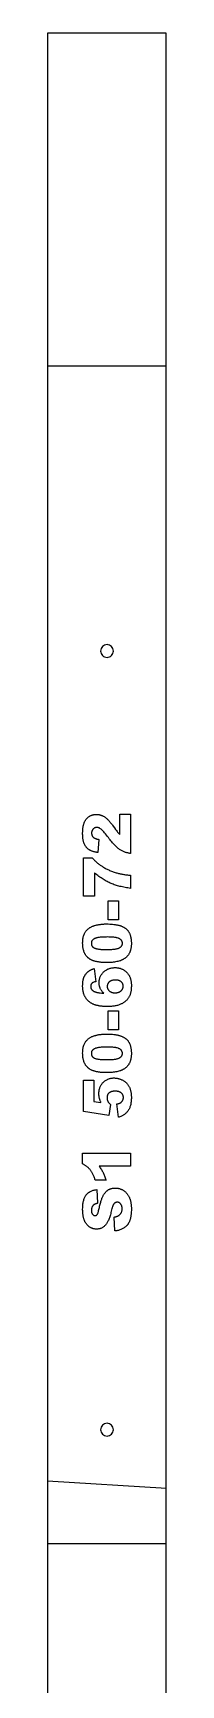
# Model space of a CAD drawing. Extents: x 0 to 3.5, y 0 to 97.
# Drawn here: x 0 to 3.5, y 48.5 to 97 of the extents above; entities that cross this region are included whole.
import ezdxf

# ---------------------------------------------------------------- set-up
doc = ezdxf.new("R2010")
doc.units = 0
for name, color, linetype in [('BOTTOM_STEP_1', 18, 'CONTINUOUS'), ('FRONT_LEG', 18, 'CONTINUOUS'), ('REAR_LEG', 18, 'CONTINUOUS'), ('T3_PROFILE_INSIDE_2', 18, 'CONTINUOUS'), ('T9_COUNTERSINK_0_6', 18, 'CONTINUOUS'), ('TOP_STEP_4', 18, 'CONTINUOUS')]:
    doc.layers.add(name, color=color, linetype=linetype)

msp = doc.modelspace()

# ---------------------------------------------------------------- linework, layer by layer
at = {"layer": 'BOTTOM_STEP_1'}
msp.add_lwpolyline([(0.002, 52.658), (3.502, 52.658)], dxfattribs=at)
at = {"layer": 'FRONT_LEG'}
msp.add_lwpolyline([(1.752, 78.668, 0.414214), (1.939, 78.855, 0.414214), (1.752, 79.043, 0.414214), (1.564, 78.855, 0.414214)], format="xyb", close=True, dxfattribs=at)
at = {"layer": 'REAR_LEG'}
msp.add_lwpolyline([(1.752, 55.808, 0.414214), (1.939, 55.995, 0.414214), (1.752, 56.183, 0.414214), (1.564, 55.995, 0.414214)], format="xyb", close=True, dxfattribs=at)
at = {"layer": 'T3_PROFILE_INSIDE_2'}
msp.add_lwpolyline([(0, 0), (3.5, 0), (3.5, 97), (0, 97)], close=True, dxfattribs=at)
at = {"layer": 'T9_COUNTERSINK_0_6'}
for points in [[(2.446, 74.069), (2.446, 72.913), (2.425, 72.915), (2.403, 72.919), (2.382, 72.923), (2.361, 72.928), (2.341, 72.933), (2.32, 72.939), (2.3, 72.945), (2.28, 72.953), (2.26, 72.961), (2.24, 72.969), (2.22, 72.978), (2.2, 72.988), (2.181, 72.998), (2.162, 73.009), (2.142, 73.021), (2.123, 73.033), (2.104, 73.047), (2.085, 73.061), (2.065, 73.077), (2.045, 73.095), (2.024, 73.113), (2.003, 73.134), (1.981, 73.155), (1.959, 73.178), (1.936, 73.203), (1.913, 73.228), (1.89, 73.255), (1.866, 73.284), (1.842, 73.314), (1.818, 73.345), (1.793, 73.377), (1.767, 73.411), (1.737, 73.452), (1.708, 73.489), (1.681, 73.521), (1.656, 73.55), (1.633, 73.576), (1.623, 73.587), (1.612, 73.597), (1.602, 73.606), (1.593, 73.615), (1.584, 73.622), (1.576, 73.628), (1.56, 73.639), (1.544, 73.649), (1.536, 73.653), (1.528, 73.657), (1.52, 73.661), (1.512, 73.664), (1.504, 73.667), (1.497, 73.669), (1.489, 73.671), (1.482, 73.673), (1.474, 73.674), (1.467, 73.675), (1.459, 73.675), (1.452, 73.676), (1.444, 73.675), (1.436, 73.675), (1.429, 73.674), (1.421, 73.673), (1.414, 73.671), (1.407, 73.669), (1.4, 73.667), (1.393, 73.664), (1.386, 73.661), (1.38, 73.657), (1.373, 73.653), (1.367, 73.649), (1.361, 73.645), (1.355, 73.64), (1.349, 73.634), (1.343, 73.629), (1.338, 73.623), (1.333, 73.617), (1.328, 73.61), (1.324, 73.604), (1.32, 73.597), (1.316, 73.59), (1.313, 73.583), (1.31, 73.576), (1.307, 73.568), (1.305, 73.561), (1.303, 73.553), (1.301, 73.545), (1.3, 73.537), (1.299, 73.528), (1.299, 73.52), (1.298, 73.511), (1.299, 73.502), (1.299, 73.493), (1.3, 73.484), (1.301, 73.476), (1.303, 73.467), (1.305, 73.459), (1.307, 73.451), (1.31, 73.444), (1.313, 73.436), (1.317, 73.429), (1.32, 73.422), (1.325, 73.415), (1.329, 73.409), (1.334, 73.402), (1.339, 73.396), (1.345, 73.39), (1.351, 73.384), (1.358, 73.379), (1.365, 73.374), (1.372, 73.369), (1.381, 73.364), (1.39, 73.359), (1.399, 73.355), (1.409, 73.351), (1.419, 73.347), (1.431, 73.344), (1.442, 73.34), (1.454, 73.337), (1.467, 73.334), (1.48, 73.332), (1.494, 73.329), (1.509, 73.327), (1.477, 72.941), (1.457, 72.944), (1.438, 72.947), (1.419, 72.951), (1.4, 72.955), (1.383, 72.959), (1.365, 72.963), (1.349, 72.968), (1.332, 72.973), (1.317, 72.978), (1.302, 72.984), (1.287, 72.99), (1.273, 72.996), (1.26, 73.003), (1.247, 73.01), (1.235, 73.017), (1.223, 73.024), (1.212, 73.032), (1.201, 73.04), (1.19, 73.049), (1.18, 73.058), (1.17, 73.067), (1.161, 73.077), (1.151, 73.087), (1.142, 73.097), (1.134, 73.108), (1.126, 73.119), (1.118, 73.131), (1.11, 73.143), (1.103, 73.156), (1.096, 73.168), (1.089, 73.182), (1.083, 73.195), (1.077, 73.209), (1.072, 73.224), (1.066, 73.239), (1.062, 73.256), (1.057, 73.272), (1.053, 73.29), (1.05, 73.308), (1.046, 73.327), (1.044, 73.346), (1.041, 73.366), (1.039, 73.387), (1.037, 73.408), (1.036, 73.43), (1.035, 73.453), (1.034, 73.476), (1.034, 73.5), (1.034, 73.526), (1.035, 73.55), (1.036, 73.574), (1.037, 73.597), (1.039, 73.619), (1.041, 73.64), (1.043, 73.661), (1.046, 73.681), (1.049, 73.701), (1.052, 73.72), (1.056, 73.738), (1.06, 73.755), (1.065, 73.772), (1.07, 73.787), (1.075, 73.803), (1.081, 73.817), (1.087, 73.831), (1.093, 73.845), (1.1, 73.858), (1.107, 73.871), (1.115, 73.883), (1.122, 73.895), (1.131, 73.907), (1.139, 73.918), (1.149, 73.929), (1.158, 73.94), (1.168, 73.95), (1.178, 73.96), (1.189, 73.969), (1.2, 73.978), (1.211, 73.987), (1.223, 73.995), (1.235, 74.003), (1.248, 74.01), (1.26, 74.017), (1.273, 74.023), (1.285, 74.029), (1.298, 74.035), (1.312, 74.039), (1.325, 74.044), (1.339, 74.048), (1.352, 74.051), (1.366, 74.054), (1.38, 74.056), (1.395, 74.058), (1.409, 74.059), (1.424, 74.06), (1.439, 74.06), (1.454, 74.06), (1.47, 74.059), (1.486, 74.057), (1.501, 74.055), (1.517, 74.053), (1.532, 74.05), (1.547, 74.046), (1.563, 74.041), (1.578, 74.036), (1.593, 74.031), (1.608, 74.025), (1.622, 74.018), (1.637, 74.011), (1.652, 74.003), (1.666, 73.995), (1.681, 73.986), (1.695, 73.976), (1.71, 73.965), (1.725, 73.953), (1.74, 73.941), (1.755, 73.927), (1.771, 73.913), (1.786, 73.897), (1.802, 73.881), (1.818, 73.864), (1.834, 73.845), (1.85, 73.826), (1.867, 73.806), (1.884, 73.785), (1.9, 73.762), (1.917, 73.739), (1.935, 73.715), (1.972, 73.662), (2.003, 73.618), (2.028, 73.584), (2.047, 73.56), (2.065, 73.539), (2.084, 73.517), (2.107, 73.493), (2.132, 73.467), (2.132, 74.069)], [(1.058, 71.654), (1.058, 72.78), (1.318, 72.78), (1.335, 72.762), (1.352, 72.744), (1.369, 72.727), (1.386, 72.71), (1.403, 72.693), (1.421, 72.677), (1.438, 72.661), (1.456, 72.645), (1.474, 72.63), (1.492, 72.615), (1.511, 72.601), (1.529, 72.587), (1.548, 72.573), (1.567, 72.56), (1.586, 72.547), (1.605, 72.535), (1.629, 72.52), (1.653, 72.506), (1.677, 72.492), (1.702, 72.478), (1.726, 72.465), (1.752, 72.452), (1.777, 72.44), (1.803, 72.428), (1.83, 72.416), (1.856, 72.405), (1.883, 72.394), (1.91, 72.384), (1.938, 72.374), (1.966, 72.364), (1.994, 72.355), (2.023, 72.346), (2.045, 72.34), (2.068, 72.333), (2.092, 72.327), (2.116, 72.321), (2.141, 72.316), (2.166, 72.31), (2.192, 72.305), (2.218, 72.3), (2.245, 72.296), (2.272, 72.292), (2.3, 72.288), (2.328, 72.284), (2.357, 72.281), (2.386, 72.278), (2.416, 72.275), (2.446, 72.273), (2.446, 71.888), (2.404, 71.894), (2.363, 71.9), (2.322, 71.907), (2.283, 71.914), (2.244, 71.922), (2.206, 71.93), (2.169, 71.938), (2.133, 71.947), (2.098, 71.956), (2.064, 71.965), (2.03, 71.975), (1.998, 71.986), (1.966, 71.996), (1.935, 72.008), (1.905, 72.019), (1.876, 72.031), (1.847, 72.044), (1.818, 72.057), (1.789, 72.072), (1.759, 72.087), (1.729, 72.103), (1.699, 72.12), (1.668, 72.138), (1.638, 72.157), (1.607, 72.177), (1.576, 72.197), (1.544, 72.219), (1.513, 72.241), (1.481, 72.265), (1.449, 72.289), (1.416, 72.314), (1.384, 72.34), (1.384, 71.654)], [(1.791, 70.965), (1.791, 71.526), (2.089, 71.526), (2.089, 70.965)], [(1.746, 69.709), (1.698, 69.709), (1.651, 69.711), (1.628, 69.712), (1.606, 69.714), (1.584, 69.716), (1.563, 69.718), (1.542, 69.72), (1.522, 69.723), (1.502, 69.726), (1.483, 69.729), (1.464, 69.732), (1.445, 69.736), (1.427, 69.74), (1.41, 69.744), (1.393, 69.749), (1.376, 69.754), (1.36, 69.759), (1.344, 69.764), (1.329, 69.77), (1.314, 69.776), (1.3, 69.782), (1.286, 69.789), (1.273, 69.796), (1.26, 69.803), (1.248, 69.81), (1.236, 69.818), (1.224, 69.826), (1.213, 69.834), (1.203, 69.843), (1.192, 69.851), (1.183, 69.86), (1.173, 69.87), (1.164, 69.879), (1.155, 69.889), (1.147, 69.899), (1.139, 69.91), (1.131, 69.921), (1.123, 69.932), (1.116, 69.943), (1.109, 69.955), (1.102, 69.967), (1.096, 69.979), (1.09, 69.992), (1.084, 70.005), (1.079, 70.018), (1.074, 70.031), (1.069, 70.045), (1.065, 70.059), (1.06, 70.073), (1.057, 70.088), (1.053, 70.103), (1.05, 70.118), (1.047, 70.133), (1.044, 70.149), (1.042, 70.165), (1.04, 70.181), (1.038, 70.198), (1.037, 70.215), (1.036, 70.232), (1.035, 70.25), (1.034, 70.267), (1.034, 70.285), (1.035, 70.32), (1.036, 70.352), (1.038, 70.368), (1.039, 70.383), (1.041, 70.398), (1.043, 70.413), (1.045, 70.427), (1.048, 70.441), (1.051, 70.454), (1.054, 70.467), (1.057, 70.48), (1.061, 70.492), (1.065, 70.504), (1.069, 70.515), (1.078, 70.537), (1.087, 70.558), (1.098, 70.578), (1.109, 70.597), (1.12, 70.615), (1.132, 70.632), (1.145, 70.647), (1.159, 70.662), (1.173, 70.676), (1.187, 70.689), (1.201, 70.701), (1.216, 70.713), (1.23, 70.724), (1.245, 70.734), (1.26, 70.743), (1.275, 70.752), (1.291, 70.76), (1.307, 70.767), (1.324, 70.774), (1.341, 70.781), (1.36, 70.787), (1.378, 70.793), (1.398, 70.799), (1.418, 70.804), (1.437, 70.809), (1.457, 70.813), (1.476, 70.817), (1.496, 70.821), (1.516, 70.825), (1.536, 70.828), (1.556, 70.831), (1.576, 70.833), (1.597, 70.836), (1.617, 70.838), (1.637, 70.839), (1.658, 70.841), (1.679, 70.842), (1.7, 70.842), (1.72, 70.843), (1.741, 70.843), (1.788, 70.842), (1.833, 70.841), (1.876, 70.838), (1.918, 70.835), (1.958, 70.831), (1.977, 70.828), (1.996, 70.825), (2.015, 70.822), (2.033, 70.819), (2.051, 70.815), (2.069, 70.811), (2.086, 70.807), (2.102, 70.803), (2.119, 70.798), (2.135, 70.793), (2.15, 70.788), (2.165, 70.783), (2.18, 70.777), (2.194, 70.771), (2.208, 70.765), (2.222, 70.759), (2.235, 70.752), (2.247, 70.745), (2.26, 70.738), (2.272, 70.731), (2.283, 70.723), (2.294, 70.715), (2.305, 70.707), (2.316, 70.698), (2.326, 70.69), (2.335, 70.68), (2.345, 70.671), (2.354, 70.661), (2.363, 70.65), (2.371, 70.64), (2.379, 70.629), (2.387, 70.617), (2.394, 70.605), (2.401, 70.593), (2.408, 70.581), (2.414, 70.568), (2.42, 70.555), (2.426, 70.541), (2.431, 70.527), (2.436, 70.513), (2.441, 70.498), (2.445, 70.483), (2.449, 70.468), (2.452, 70.452), (2.456, 70.436), (2.459, 70.42), (2.461, 70.403), (2.463, 70.386), (2.465, 70.368), (2.467, 70.35), (2.468, 70.332), (2.469, 70.313), (2.469, 70.294), (2.47, 70.275), (2.469, 70.253), (2.469, 70.232), (2.468, 70.212), (2.466, 70.192), (2.464, 70.172), (2.462, 70.153), (2.459, 70.135), (2.456, 70.117), (2.452, 70.099), (2.448, 70.082), (2.443, 70.066), (2.438, 70.05), (2.433, 70.035), (2.427, 70.02), (2.42, 70.006), (2.414, 69.992), (2.406, 69.979), (2.399, 69.966), (2.391, 69.953), (2.382, 69.94), (2.374, 69.928), (2.364, 69.916), (2.355, 69.905), (2.345, 69.894), (2.334, 69.883), (2.324, 69.872), (2.312, 69.862), (2.301, 69.852), (2.289, 69.842), (2.276, 69.833), (2.263, 69.824), (2.25, 69.815), (2.24, 69.809), (2.23, 69.803), (2.219, 69.797), (2.208, 69.791), (2.196, 69.786), (2.184, 69.78), (2.172, 69.775), (2.159, 69.77), (2.146, 69.765), (2.132, 69.761), (2.103, 69.752), (2.073, 69.744), (2.04, 69.737), (2.006, 69.73), (1.972, 69.725), (1.936, 69.72), (1.9, 69.716), (1.863, 69.713), (1.825, 69.711), (1.786, 69.709)], [(1.747, 70.091), (1.78, 70.091), (1.811, 70.092), (1.841, 70.093), (1.869, 70.094), (1.896, 70.096), (1.922, 70.098), (1.947, 70.1), (1.97, 70.103), (1.992, 70.106), (2.013, 70.11), (2.032, 70.113), (2.05, 70.118), (2.067, 70.122), (2.082, 70.127), (2.097, 70.132), (2.109, 70.138), (2.121, 70.144), (2.132, 70.151), (2.142, 70.157), (2.152, 70.164), (2.16, 70.172), (2.168, 70.179), (2.176, 70.187), (2.182, 70.196), (2.188, 70.204), (2.193, 70.213), (2.197, 70.223), (2.2, 70.232), (2.203, 70.242), (2.205, 70.252), (2.206, 70.263), (2.206, 70.274), (2.206, 70.281), (2.206, 70.288), (2.205, 70.295), (2.204, 70.302), (2.202, 70.309), (2.201, 70.316), (2.198, 70.322), (2.196, 70.329), (2.193, 70.335), (2.19, 70.341), (2.187, 70.347), (2.183, 70.353), (2.179, 70.359), (2.175, 70.365), (2.17, 70.37), (2.165, 70.376), (2.16, 70.381), (2.154, 70.386), (2.148, 70.391), (2.142, 70.396), (2.135, 70.4), (2.128, 70.405), (2.12, 70.409), (2.112, 70.413), (2.104, 70.417), (2.095, 70.421), (2.076, 70.428), (2.056, 70.434), (2.035, 70.439), (2.023, 70.442), (2.011, 70.444), (1.984, 70.448), (1.954, 70.452), (1.921, 70.454), (1.885, 70.457), (1.846, 70.458), (1.803, 70.459), (1.758, 70.46), (1.724, 70.459), (1.691, 70.459), (1.66, 70.458), (1.631, 70.457), (1.603, 70.455), (1.576, 70.453), (1.55, 70.451), (1.526, 70.448), (1.504, 70.445), (1.483, 70.441), (1.463, 70.437), (1.445, 70.433), (1.428, 70.429), (1.413, 70.424), (1.399, 70.418), (1.386, 70.413), (1.374, 70.407), (1.364, 70.4), (1.354, 70.393), (1.344, 70.386), (1.336, 70.379), (1.328, 70.371), (1.321, 70.363), (1.315, 70.354), (1.309, 70.345), (1.304, 70.336), (1.3, 70.326), (1.297, 70.316), (1.294, 70.306), (1.292, 70.295), (1.291, 70.284), (1.291, 70.272), (1.291, 70.26), (1.292, 70.249), (1.294, 70.238), (1.297, 70.228), (1.3, 70.218), (1.304, 70.208), (1.309, 70.199), (1.315, 70.19), (1.322, 70.181), (1.329, 70.173), (1.337, 70.166), (1.345, 70.159), (1.355, 70.152), (1.365, 70.145), (1.376, 70.139), (1.388, 70.134), (1.401, 70.129), (1.415, 70.124), (1.43, 70.119), (1.447, 70.115), (1.465, 70.111), (1.484, 70.108), (1.504, 70.105), (1.526, 70.102), (1.549, 70.099), (1.574, 70.097), (1.599, 70.095), (1.626, 70.094), (1.655, 70.093), (1.684, 70.092), (1.715, 70.091)], [(1.37, 69.532), (1.418, 69.148), (1.398, 69.144), (1.38, 69.14), (1.364, 69.134), (1.349, 69.128), (1.342, 69.125), (1.336, 69.121), (1.329, 69.118), (1.324, 69.114), (1.318, 69.11), (1.313, 69.106), (1.308, 69.102), (1.304, 69.098), (1.296, 69.089), (1.29, 69.079), (1.284, 69.069), (1.279, 69.058), (1.276, 69.047), (1.273, 69.035), (1.271, 69.023), (1.271, 69.01), (1.271, 68.999), (1.272, 68.987), (1.274, 68.976), (1.277, 68.966), (1.28, 68.956), (1.284, 68.946), (1.289, 68.936), (1.295, 68.927), (1.301, 68.918), (1.308, 68.909), (1.316, 68.901), (1.324, 68.893), (1.333, 68.885), (1.343, 68.878), (1.354, 68.871), (1.366, 68.864), (1.375, 68.86), (1.385, 68.855), (1.397, 68.851), (1.409, 68.847), (1.423, 68.843), (1.439, 68.839), (1.455, 68.835), (1.473, 68.831), (1.491, 68.828), (1.511, 68.825), (1.533, 68.822), (1.555, 68.819), (1.604, 68.813), (1.657, 68.808), (1.64, 68.826), (1.624, 68.843), (1.61, 68.861), (1.596, 68.879), (1.584, 68.896), (1.573, 68.914), (1.563, 68.932), (1.554, 68.95), (1.549, 68.96), (1.546, 68.969), (1.542, 68.979), (1.539, 68.988), (1.536, 68.998), (1.533, 69.008), (1.528, 69.029), (1.525, 69.05), (1.522, 69.073), (1.52, 69.095), (1.52, 69.119), (1.52, 69.142), (1.522, 69.164), (1.525, 69.187), (1.528, 69.208), (1.533, 69.229), (1.539, 69.25), (1.545, 69.27), (1.553, 69.29), (1.562, 69.31), (1.572, 69.329), (1.583, 69.347), (1.595, 69.365), (1.607, 69.383), (1.621, 69.4), (1.636, 69.417), (1.652, 69.433), (1.669, 69.448), (1.687, 69.463), (1.705, 69.476), (1.723, 69.489), (1.742, 69.5), (1.762, 69.511), (1.782, 69.521), (1.803, 69.529), (1.824, 69.537), (1.846, 69.543), (1.868, 69.549), (1.891, 69.553), (1.915, 69.557), (1.939, 69.559), (1.963, 69.561), (1.989, 69.561), (2.006, 69.561), (2.023, 69.56), (2.039, 69.559), (2.056, 69.557), (2.072, 69.555), (2.088, 69.552), (2.104, 69.549), (2.12, 69.545), (2.136, 69.541), (2.151, 69.536), (2.166, 69.53), (2.181, 69.525), (2.196, 69.518), (2.211, 69.511), (2.225, 69.504), (2.239, 69.496), (2.253, 69.488), (2.267, 69.479), (2.28, 69.47), (2.293, 69.461), (2.305, 69.451), (2.317, 69.441), (2.328, 69.43), (2.339, 69.419), (2.35, 69.407), (2.36, 69.396), (2.369, 69.383), (2.379, 69.371), (2.388, 69.358), (2.396, 69.344), (2.404, 69.331), (2.411, 69.316), (2.418, 69.302), (2.425, 69.287), (2.431, 69.271), (2.437, 69.255), (2.442, 69.239), (2.447, 69.222), (2.451, 69.205), (2.455, 69.187), (2.458, 69.169), (2.461, 69.15), (2.464, 69.131), (2.466, 69.111), (2.467, 69.091), (2.469, 69.071), (2.469, 69.05), (2.47, 69.028), (2.469, 69.002), (2.468, 68.977), (2.467, 68.953), (2.465, 68.929), (2.463, 68.906), (2.46, 68.883), (2.456, 68.862), (2.452, 68.84), (2.447, 68.82), (2.442, 68.8), (2.436, 68.781), (2.43, 68.762), (2.423, 68.744), (2.415, 68.727), (2.407, 68.71), (2.399, 68.694), (2.389, 68.678), (2.379, 68.663), (2.369, 68.648), (2.358, 68.634), (2.346, 68.62), (2.333, 68.607), (2.32, 68.593), (2.306, 68.581), (2.292, 68.568), (2.277, 68.556), (2.261, 68.545), (2.244, 68.534), (2.227, 68.523), (2.209, 68.512), (2.191, 68.502), (2.172, 68.493), (2.152, 68.484), (2.131, 68.475), (2.11, 68.467), (2.088, 68.46), (2.065, 68.453), (2.041, 68.447), (2.016, 68.441), (1.991, 68.436), (1.965, 68.432), (1.938, 68.428), (1.91, 68.425), (1.881, 68.422), (1.852, 68.42), (1.822, 68.419), (1.791, 68.418), (1.759, 68.417), (1.736, 68.418), (1.713, 68.418), (1.691, 68.419), (1.669, 68.42), (1.647, 68.421), (1.626, 68.423), (1.605, 68.425), (1.584, 68.427), (1.564, 68.43), (1.544, 68.433), (1.525, 68.436), (1.506, 68.44), (1.487, 68.444), (1.469, 68.448), (1.451, 68.452), (1.434, 68.457), (1.417, 68.462), (1.4, 68.468), (1.384, 68.473), (1.368, 68.479), (1.353, 68.486), (1.338, 68.492), (1.323, 68.499), (1.309, 68.506), (1.295, 68.514), (1.282, 68.522), (1.268, 68.53), (1.256, 68.539), (1.243, 68.547), (1.232, 68.556), (1.22, 68.566), (1.209, 68.576), (1.198, 68.586), (1.188, 68.596), (1.178, 68.606), (1.168, 68.617), (1.159, 68.628), (1.15, 68.639), (1.141, 68.651), (1.133, 68.662), (1.125, 68.674), (1.117, 68.686), (1.11, 68.699), (1.103, 68.711), (1.096, 68.724), (1.09, 68.737), (1.084, 68.751), (1.078, 68.764), (1.073, 68.778), (1.068, 68.792), (1.063, 68.806), (1.059, 68.821), (1.055, 68.836), (1.051, 68.851), (1.048, 68.866), (1.045, 68.881), (1.043, 68.897), (1.04, 68.913), (1.039, 68.929), (1.037, 68.946), (1.036, 68.962), (1.035, 68.979), (1.034, 68.997), (1.034, 69.014), (1.034, 69.034), (1.035, 69.054), (1.036, 69.074), (1.037, 69.092), (1.038, 69.111), (1.04, 69.128), (1.042, 69.146), (1.044, 69.162), (1.046, 69.178), (1.049, 69.194), (1.052, 69.209), (1.056, 69.223), (1.06, 69.237), (1.064, 69.251), (1.068, 69.263), (1.073, 69.276), (1.078, 69.288), (1.083, 69.299), (1.088, 69.311), (1.094, 69.322), (1.1, 69.333), (1.106, 69.343), (1.113, 69.354), (1.12, 69.364), (1.127, 69.373), (1.134, 69.383), (1.142, 69.392), (1.15, 69.401), (1.158, 69.41), (1.167, 69.419), (1.176, 69.427), (1.185, 69.435), (1.194, 69.443), (1.204, 69.451), (1.214, 69.458), (1.224, 69.465), (1.235, 69.472), (1.246, 69.479), (1.257, 69.485), (1.268, 69.491), (1.28, 69.497), (1.292, 69.503), (1.304, 69.508), (1.317, 69.513), (1.33, 69.518), (1.343, 69.523), (1.357, 69.528)], [(1.989, 68.822), (2.002, 68.822), (2.016, 68.823), (2.029, 68.824), (2.042, 68.825), (2.054, 68.827), (2.066, 68.83), (2.078, 68.833), (2.089, 68.836), (2.1, 68.84), (2.11, 68.844), (2.12, 68.849), (2.13, 68.854), (2.139, 68.859), (2.148, 68.865), (2.157, 68.872), (2.165, 68.879), (2.173, 68.886), (2.18, 68.893), (2.187, 68.901), (2.193, 68.909), (2.199, 68.917), (2.204, 68.925), (2.209, 68.933), (2.213, 68.942), (2.217, 68.951), (2.22, 68.96), (2.223, 68.969), (2.225, 68.978), (2.227, 68.988), (2.228, 68.998), (2.229, 69.008), (2.229, 69.018), (2.229, 69.027), (2.228, 69.036), (2.227, 69.045), (2.225, 69.054), (2.223, 69.063), (2.221, 69.071), (2.218, 69.079), (2.215, 69.087), (2.211, 69.095), (2.206, 69.103), (2.202, 69.11), (2.197, 69.117), (2.191, 69.125), (2.185, 69.131), (2.178, 69.138), (2.171, 69.145), (2.164, 69.151), (2.156, 69.157), (2.148, 69.162), (2.139, 69.167), (2.13, 69.172), (2.12, 69.176), (2.11, 69.18), (2.099, 69.183), (2.088, 69.186), (2.077, 69.188), (2.065, 69.191), (2.053, 69.192), (2.04, 69.194), (2.027, 69.195), (2.013, 69.195), (1.999, 69.196), (1.985, 69.195), (1.971, 69.195), (1.957, 69.194), (1.944, 69.192), (1.931, 69.191), (1.919, 69.188), (1.907, 69.186), (1.896, 69.182), (1.885, 69.179), (1.874, 69.175), (1.864, 69.171), (1.854, 69.166), (1.845, 69.161), (1.836, 69.155), (1.828, 69.149), (1.82, 69.143), (1.813, 69.136), (1.806, 69.129), (1.799, 69.122), (1.793, 69.115), (1.788, 69.107), (1.783, 69.099), (1.778, 69.091), (1.774, 69.083), (1.77, 69.075), (1.767, 69.066), (1.765, 69.058), (1.762, 69.049), (1.761, 69.04), (1.759, 69.03), (1.759, 69.021), (1.759, 69.011), (1.759, 69.001), (1.759, 68.991), (1.761, 68.982), (1.762, 68.972), (1.764, 68.963), (1.767, 68.954), (1.77, 68.946), (1.773, 68.937), (1.777, 68.929), (1.782, 68.921), (1.787, 68.913), (1.792, 68.905), (1.798, 68.897), (1.804, 68.89), (1.811, 68.883), (1.818, 68.876), (1.826, 68.87), (1.834, 68.863), (1.842, 68.858), (1.851, 68.852), (1.86, 68.847), (1.87, 68.843), (1.88, 68.839), (1.891, 68.835), (1.901, 68.832), (1.913, 68.829), (1.924, 68.827), (1.936, 68.825), (1.949, 68.824), (1.962, 68.823), (1.975, 68.822)], [(1.791, 67.733), (1.791, 68.293), (2.089, 68.293), (2.089, 67.733)], [(1.746, 66.477), (1.698, 66.477), (1.651, 66.479), (1.628, 66.48), (1.606, 66.482), (1.584, 66.484), (1.563, 66.486), (1.542, 66.488), (1.522, 66.491), (1.502, 66.494), (1.483, 66.497), (1.464, 66.5), (1.445, 66.504), (1.427, 66.508), (1.41, 66.512), (1.393, 66.517), (1.376, 66.522), (1.36, 66.527), (1.344, 66.532), (1.329, 66.538), (1.314, 66.544), (1.3, 66.55), (1.286, 66.557), (1.273, 66.564), (1.26, 66.571), (1.248, 66.578), (1.236, 66.586), (1.224, 66.594), (1.213, 66.602), (1.203, 66.61), (1.192, 66.619), (1.183, 66.628), (1.173, 66.638), (1.164, 66.647), (1.155, 66.657), (1.147, 66.667), (1.139, 66.678), (1.131, 66.689), (1.123, 66.7), (1.116, 66.711), (1.109, 66.723), (1.102, 66.735), (1.096, 66.747), (1.09, 66.76), (1.084, 66.772), (1.079, 66.786), (1.074, 66.799), (1.069, 66.813), (1.065, 66.827), (1.06, 66.841), (1.057, 66.856), (1.053, 66.87), (1.05, 66.886), (1.047, 66.901), (1.044, 66.917), (1.042, 66.933), (1.04, 66.949), (1.038, 66.966), (1.037, 66.983), (1.036, 67), (1.035, 67.017), (1.034, 67.035), (1.034, 67.053), (1.035, 67.087), (1.036, 67.12), (1.038, 67.136), (1.039, 67.151), (1.041, 67.166), (1.043, 67.181), (1.045, 67.195), (1.048, 67.209), (1.051, 67.222), (1.054, 67.235), (1.057, 67.248), (1.061, 67.26), (1.065, 67.272), (1.069, 67.283), (1.078, 67.305), (1.087, 67.326), (1.098, 67.346), (1.109, 67.365), (1.12, 67.383), (1.132, 67.4), (1.145, 67.415), (1.159, 67.43), (1.173, 67.444), (1.187, 67.457), (1.201, 67.469), (1.216, 67.481), (1.23, 67.492), (1.245, 67.502), (1.26, 67.511), (1.275, 67.52), (1.291, 67.527), (1.307, 67.535), (1.324, 67.542), (1.341, 67.549), (1.36, 67.555), (1.378, 67.561), (1.398, 67.567), (1.418, 67.572), (1.437, 67.577), (1.457, 67.581), (1.476, 67.585), (1.496, 67.589), (1.516, 67.593), (1.536, 67.596), (1.556, 67.599), (1.576, 67.601), (1.597, 67.603), (1.617, 67.605), (1.637, 67.607), (1.658, 67.608), (1.679, 67.61), (1.7, 67.61), (1.72, 67.611), (1.741, 67.611), (1.788, 67.61), (1.833, 67.609), (1.876, 67.606), (1.918, 67.603), (1.958, 67.598), (1.977, 67.596), (1.996, 67.593), (2.015, 67.59), (2.033, 67.586), (2.051, 67.583), (2.069, 67.579), (2.086, 67.575), (2.102, 67.57), (2.119, 67.566), (2.135, 67.561), (2.15, 67.556), (2.165, 67.55), (2.18, 67.545), (2.194, 67.539), (2.208, 67.533), (2.222, 67.526), (2.235, 67.52), (2.247, 67.513), (2.26, 67.506), (2.272, 67.499), (2.283, 67.491), (2.294, 67.483), (2.305, 67.475), (2.316, 67.466), (2.326, 67.457), (2.335, 67.448), (2.345, 67.439), (2.354, 67.429), (2.363, 67.418), (2.371, 67.408), (2.379, 67.397), (2.387, 67.385), (2.394, 67.373), (2.401, 67.361), (2.408, 67.349), (2.414, 67.336), (2.42, 67.323), (2.426, 67.309), (2.431, 67.295), (2.436, 67.281), (2.441, 67.266), (2.445, 67.251), (2.449, 67.236), (2.452, 67.22), (2.456, 67.204), (2.459, 67.188), (2.461, 67.171), (2.463, 67.153), (2.465, 67.136), (2.467, 67.118), (2.468, 67.1), (2.469, 67.081), (2.469, 67.062), (2.47, 67.043), (2.469, 67.021), (2.469, 67), (2.468, 66.98), (2.466, 66.959), (2.464, 66.94), (2.462, 66.921), (2.459, 66.902), (2.456, 66.884), (2.452, 66.867), (2.448, 66.85), (2.443, 66.834), (2.438, 66.818), (2.433, 66.803), (2.427, 66.788), (2.42, 66.774), (2.414, 66.76), (2.406, 66.746), (2.399, 66.733), (2.391, 66.721), (2.382, 66.708), (2.374, 66.696), (2.364, 66.684), (2.355, 66.673), (2.345, 66.662), (2.334, 66.651), (2.324, 66.64), (2.312, 66.63), (2.301, 66.62), (2.289, 66.61), (2.276, 66.601), (2.263, 66.592), (2.25, 66.583), (2.24, 66.577), (2.23, 66.571), (2.219, 66.565), (2.208, 66.559), (2.196, 66.554), (2.184, 66.548), (2.172, 66.543), (2.159, 66.538), (2.146, 66.533), (2.132, 66.529), (2.103, 66.52), (2.073, 66.512), (2.04, 66.505), (2.006, 66.498), (1.972, 66.492), (1.936, 66.488), (1.9, 66.484), (1.863, 66.481), (1.825, 66.478), (1.786, 66.477)], [(1.747, 66.859), (1.78, 66.859), (1.811, 66.86), (1.841, 66.861), (1.869, 66.862), (1.896, 66.864), (1.922, 66.866), (1.947, 66.868), (1.97, 66.871), (1.992, 66.874), (2.013, 66.877), (2.032, 66.881), (2.05, 66.886), (2.067, 66.89), (2.082, 66.895), (2.097, 66.9), (2.109, 66.906), (2.121, 66.912), (2.132, 66.918), (2.142, 66.925), (2.152, 66.932), (2.16, 66.939), (2.168, 66.947), (2.176, 66.955), (2.182, 66.963), (2.188, 66.972), (2.193, 66.981), (2.197, 66.99), (2.2, 67), (2.203, 67.01), (2.205, 67.02), (2.206, 67.031), (2.206, 67.042), (2.206, 67.049), (2.206, 67.056), (2.205, 67.063), (2.204, 67.07), (2.202, 67.077), (2.201, 67.084), (2.198, 67.09), (2.196, 67.097), (2.193, 67.103), (2.19, 67.109), (2.187, 67.115), (2.183, 67.121), (2.179, 67.127), (2.175, 67.133), (2.17, 67.138), (2.165, 67.144), (2.16, 67.149), (2.154, 67.154), (2.148, 67.159), (2.142, 67.164), (2.135, 67.168), (2.128, 67.173), (2.12, 67.177), (2.112, 67.181), (2.104, 67.185), (2.095, 67.189), (2.076, 67.195), (2.056, 67.202), (2.035, 67.207), (2.023, 67.21), (2.011, 67.212), (1.984, 67.216), (1.954, 67.219), (1.921, 67.222), (1.885, 67.225), (1.846, 67.226), (1.803, 67.227), (1.758, 67.227), (1.724, 67.227), (1.691, 67.227), (1.66, 67.226), (1.631, 67.225), (1.603, 67.223), (1.576, 67.221), (1.55, 67.218), (1.526, 67.216), (1.504, 67.213), (1.483, 67.209), (1.463, 67.205), (1.445, 67.201), (1.428, 67.197), (1.413, 67.192), (1.399, 67.186), (1.386, 67.181), (1.374, 67.175), (1.364, 67.168), (1.354, 67.161), (1.344, 67.154), (1.336, 67.147), (1.328, 67.139), (1.321, 67.131), (1.315, 67.122), (1.309, 67.113), (1.304, 67.104), (1.3, 67.094), (1.297, 67.084), (1.294, 67.073), (1.292, 67.063), (1.291, 67.052), (1.291, 67.04), (1.291, 67.028), (1.292, 67.017), (1.294, 67.006), (1.297, 66.995), (1.3, 66.985), (1.304, 66.976), (1.309, 66.966), (1.315, 66.958), (1.322, 66.949), (1.329, 66.941), (1.337, 66.934), (1.345, 66.926), (1.355, 66.92), (1.365, 66.913), (1.376, 66.907), (1.388, 66.902), (1.401, 66.897), (1.415, 66.892), (1.43, 66.887), (1.447, 66.883), (1.465, 66.879), (1.484, 66.876), (1.504, 66.873), (1.526, 66.87), (1.549, 66.867), (1.574, 66.865), (1.599, 66.863), (1.626, 66.862), (1.655, 66.861), (1.684, 66.86), (1.715, 66.859)], [(1.058, 65.34), (1.058, 66.255), (1.366, 66.255), (1.366, 65.635), (1.574, 65.602), (1.567, 65.618), (1.56, 65.634), (1.553, 65.65), (1.547, 65.666), (1.542, 65.682), (1.537, 65.698), (1.532, 65.713), (1.528, 65.729), (1.525, 65.745), (1.522, 65.761), (1.519, 65.776), (1.517, 65.792), (1.515, 65.807), (1.514, 65.823), (1.514, 65.838), (1.513, 65.854), (1.514, 65.879), (1.515, 65.905), (1.518, 65.929), (1.521, 65.953), (1.526, 65.976), (1.531, 65.999), (1.537, 66.021), (1.545, 66.042), (1.553, 66.063), (1.563, 66.083), (1.573, 66.103), (1.584, 66.122), (1.596, 66.14), (1.61, 66.158), (1.624, 66.175), (1.639, 66.192), (1.655, 66.207), (1.672, 66.222), (1.689, 66.236), (1.706, 66.248), (1.724, 66.26), (1.743, 66.271), (1.762, 66.28), (1.781, 66.289), (1.802, 66.297), (1.822, 66.303), (1.843, 66.309), (1.865, 66.313), (1.887, 66.317), (1.91, 66.319), (1.933, 66.321), (1.956, 66.321), (1.973, 66.321), (1.99, 66.32), (2.006, 66.319), (2.023, 66.317), (2.039, 66.315), (2.056, 66.312), (2.072, 66.309), (2.088, 66.305), (2.104, 66.3), (2.12, 66.295), (2.136, 66.29), (2.152, 66.284), (2.168, 66.277), (2.184, 66.27), (2.199, 66.263), (2.215, 66.255), (2.23, 66.246), (2.245, 66.237), (2.259, 66.228), (2.273, 66.218), (2.287, 66.208), (2.3, 66.197), (2.312, 66.186), (2.324, 66.174), (2.336, 66.162), (2.347, 66.149), (2.358, 66.137), (2.368, 66.123), (2.378, 66.109), (2.387, 66.095), (2.396, 66.08), (2.404, 66.065), (2.412, 66.05), (2.42, 66.034), (2.426, 66.017), (2.433, 66), (2.439, 65.982), (2.444, 65.964), (2.449, 65.945), (2.453, 65.926), (2.457, 65.906), (2.46, 65.885), (2.463, 65.864), (2.465, 65.843), (2.467, 65.821), (2.468, 65.798), (2.469, 65.775), (2.47, 65.751), (2.469, 65.718), (2.468, 65.685), (2.466, 65.654), (2.463, 65.624), (2.459, 65.595), (2.455, 65.568), (2.45, 65.541), (2.443, 65.516), (2.437, 65.492), (2.429, 65.469), (2.42, 65.447), (2.411, 65.426), (2.401, 65.405), (2.39, 65.386), (2.378, 65.367), (2.366, 65.35), (2.353, 65.333), (2.339, 65.317), (2.325, 65.302), (2.311, 65.287), (2.296, 65.274), (2.281, 65.261), (2.265, 65.249), (2.249, 65.238), (2.232, 65.228), (2.214, 65.218), (2.195, 65.208), (2.176, 65.199), (2.155, 65.191), (2.133, 65.182), (2.11, 65.175), (2.086, 65.167), (2.043, 65.557), (2.055, 65.559), (2.066, 65.562), (2.077, 65.564), (2.088, 65.567), (2.098, 65.57), (2.107, 65.573), (2.117, 65.577), (2.126, 65.581), (2.135, 65.585), (2.143, 65.59), (2.151, 65.595), (2.159, 65.6), (2.166, 65.605), (2.173, 65.611), (2.18, 65.617), (2.186, 65.624), (2.192, 65.63), (2.197, 65.637), (2.203, 65.644), (2.207, 65.651), (2.212, 65.658), (2.216, 65.666), (2.219, 65.673), (2.223, 65.681), (2.225, 65.689), (2.228, 65.697), (2.23, 65.705), (2.232, 65.713), (2.233, 65.721), (2.234, 65.73), (2.235, 65.739), (2.235, 65.748), (2.234, 65.758), (2.234, 65.767), (2.233, 65.777), (2.231, 65.786), (2.229, 65.795), (2.226, 65.804), (2.223, 65.813), (2.219, 65.821), (2.215, 65.829), (2.211, 65.837), (2.206, 65.845), (2.2, 65.853), (2.194, 65.86), (2.188, 65.867), (2.181, 65.874), (2.174, 65.881), (2.166, 65.887), (2.157, 65.893), (2.149, 65.899), (2.139, 65.904), (2.13, 65.908), (2.119, 65.913), (2.109, 65.917), (2.098, 65.92), (2.086, 65.923), (2.074, 65.926), (2.061, 65.928), (2.048, 65.93), (2.035, 65.931), (2.021, 65.932), (2.006, 65.933), (1.991, 65.933), (1.976, 65.933), (1.961, 65.932), (1.947, 65.931), (1.934, 65.93), (1.92, 65.928), (1.908, 65.926), (1.896, 65.923), (1.884, 65.92), (1.873, 65.916), (1.862, 65.913), (1.852, 65.908), (1.843, 65.903), (1.834, 65.898), (1.825, 65.893), (1.817, 65.887), (1.81, 65.88), (1.803, 65.873), (1.796, 65.866), (1.79, 65.859), (1.784, 65.852), (1.779, 65.844), (1.774, 65.836), (1.77, 65.827), (1.766, 65.818), (1.763, 65.81), (1.76, 65.8), (1.758, 65.791), (1.756, 65.781), (1.754, 65.771), (1.753, 65.761), (1.752, 65.75), (1.752, 65.739), (1.752, 65.725), (1.754, 65.711), (1.756, 65.698), (1.759, 65.684), (1.763, 65.671), (1.767, 65.658), (1.773, 65.644), (1.779, 65.631), (1.785, 65.621), (1.791, 65.611), (1.799, 65.601), (1.807, 65.591), (1.817, 65.58), (1.827, 65.569), (1.839, 65.558), (1.851, 65.546), (1.804, 65.218)], [(1.034, 64.117), (2.446, 64.117), (2.446, 63.727), (1.521, 63.727), (1.538, 63.704), (1.555, 63.68), (1.571, 63.657), (1.586, 63.634), (1.6, 63.611), (1.613, 63.589), (1.626, 63.566), (1.637, 63.544), (1.648, 63.521), (1.659, 63.497), (1.67, 63.471), (1.681, 63.444), (1.691, 63.416), (1.702, 63.386), (1.712, 63.355), (1.723, 63.322), (1.406, 63.322), (1.398, 63.346), (1.39, 63.37), (1.382, 63.393), (1.373, 63.415), (1.364, 63.437), (1.355, 63.458), (1.346, 63.478), (1.337, 63.497), (1.327, 63.516), (1.317, 63.534), (1.307, 63.551), (1.297, 63.568), (1.286, 63.584), (1.276, 63.599), (1.265, 63.614), (1.254, 63.628), (1.243, 63.641), (1.231, 63.654), (1.219, 63.667), (1.207, 63.679), (1.194, 63.691), (1.181, 63.703), (1.168, 63.714), (1.155, 63.725), (1.141, 63.735), (1.126, 63.746), (1.112, 63.755), (1.097, 63.765), (1.082, 63.774), (1.066, 63.782), (1.05, 63.791), (1.034, 63.798)], [(1.987, 61.831), (1.961, 62.239), (1.985, 62.243), (2.008, 62.247), (2.019, 62.25), (2.029, 62.253), (2.039, 62.256), (2.049, 62.259), (2.058, 62.263), (2.067, 62.266), (2.075, 62.27), (2.084, 62.274), (2.091, 62.279), (2.099, 62.283), (2.106, 62.288), (2.113, 62.293), (2.123, 62.302), (2.132, 62.311), (2.141, 62.32), (2.149, 62.33), (2.157, 62.34), (2.164, 62.351), (2.17, 62.362), (2.176, 62.374), (2.181, 62.386), (2.185, 62.398), (2.189, 62.411), (2.192, 62.424), (2.194, 62.438), (2.196, 62.453), (2.197, 62.467), (2.197, 62.482), (2.197, 62.494), (2.196, 62.505), (2.195, 62.515), (2.194, 62.526), (2.193, 62.536), (2.191, 62.545), (2.189, 62.555), (2.186, 62.564), (2.183, 62.572), (2.18, 62.581), (2.177, 62.589), (2.173, 62.597), (2.168, 62.604), (2.164, 62.611), (2.159, 62.618), (2.154, 62.624), (2.148, 62.63), (2.143, 62.636), (2.137, 62.641), (2.131, 62.646), (2.126, 62.65), (2.12, 62.654), (2.113, 62.658), (2.107, 62.661), (2.101, 62.664), (2.095, 62.667), (2.088, 62.669), (2.081, 62.671), (2.075, 62.672), (2.068, 62.673), (2.061, 62.673), (2.054, 62.674), (2.047, 62.673), (2.041, 62.673), (2.034, 62.672), (2.028, 62.671), (2.021, 62.669), (2.015, 62.667), (2.009, 62.665), (2.003, 62.662), (1.997, 62.659), (1.991, 62.655), (1.985, 62.651), (1.979, 62.647), (1.974, 62.642), (1.968, 62.637), (1.963, 62.632), (1.957, 62.626), (1.952, 62.62), (1.947, 62.613), (1.942, 62.604), (1.936, 62.595), (1.931, 62.585), (1.926, 62.573), (1.921, 62.561), (1.916, 62.548), (1.911, 62.534), (1.906, 62.518), (1.901, 62.502), (1.896, 62.485), (1.886, 62.448), (1.877, 62.407), (1.869, 62.372), (1.86, 62.339), (1.852, 62.307), (1.843, 62.276), (1.833, 62.246), (1.823, 62.218), (1.813, 62.191), (1.803, 62.165), (1.792, 62.141), (1.781, 62.117), (1.77, 62.095), (1.758, 62.075), (1.746, 62.055), (1.734, 62.037), (1.721, 62.02), (1.708, 62.004), (1.695, 61.99), (1.681, 61.976), (1.667, 61.963), (1.652, 61.951), (1.637, 61.94), (1.621, 61.931), (1.605, 61.922), (1.589, 61.913), (1.572, 61.906), (1.554, 61.9), (1.537, 61.895), (1.518, 61.891), (1.499, 61.887), (1.48, 61.885), (1.461, 61.884), (1.44, 61.883), (1.427, 61.883), (1.414, 61.884), (1.401, 61.885), (1.388, 61.887), (1.375, 61.889), (1.362, 61.892), (1.349, 61.895), (1.336, 61.899), (1.324, 61.903), (1.311, 61.907), (1.299, 61.912), (1.287, 61.918), (1.274, 61.924), (1.262, 61.931), (1.25, 61.938), (1.238, 61.945), (1.227, 61.953), (1.215, 61.962), (1.204, 61.971), (1.193, 61.98), (1.183, 61.99), (1.173, 62), (1.163, 62.011), (1.153, 62.023), (1.144, 62.035), (1.135, 62.047), (1.127, 62.06), (1.118, 62.073), (1.111, 62.087), (1.103, 62.102), (1.096, 62.116), (1.089, 62.132), (1.082, 62.148), (1.076, 62.164), (1.07, 62.182), (1.065, 62.2), (1.06, 62.219), (1.056, 62.238), (1.052, 62.258), (1.048, 62.279), (1.045, 62.301), (1.042, 62.323), (1.04, 62.347), (1.038, 62.37), (1.036, 62.395), (1.035, 62.42), (1.034, 62.446), (1.034, 62.473), (1.035, 62.506), (1.036, 62.538), (1.038, 62.568), (1.04, 62.598), (1.044, 62.627), (1.048, 62.655), (1.053, 62.682), (1.059, 62.707), (1.066, 62.732), (1.073, 62.756), (1.081, 62.779), (1.09, 62.801), (1.1, 62.822), (1.11, 62.842), (1.121, 62.861), (1.133, 62.879), (1.14, 62.887), (1.146, 62.896), (1.153, 62.904), (1.16, 62.912), (1.167, 62.92), (1.174, 62.927), (1.182, 62.934), (1.19, 62.941), (1.198, 62.948), (1.206, 62.955), (1.215, 62.961), (1.224, 62.967), (1.233, 62.973), (1.242, 62.979), (1.252, 62.985), (1.261, 62.99), (1.282, 63), (1.303, 63.009), (1.325, 63.017), (1.347, 63.024), (1.371, 63.031), (1.396, 63.036), (1.421, 63.041), (1.448, 63.045), (1.472, 62.641), (1.46, 62.638), (1.449, 62.636), (1.438, 62.633), (1.428, 62.63), (1.418, 62.627), (1.409, 62.623), (1.399, 62.62), (1.391, 62.616), (1.382, 62.611), (1.374, 62.607), (1.367, 62.602), (1.36, 62.596), (1.353, 62.591), (1.347, 62.585), (1.341, 62.579), (1.335, 62.573), (1.33, 62.566), (1.325, 62.559), (1.321, 62.552), (1.317, 62.545), (1.313, 62.537), (1.309, 62.529), (1.306, 62.52), (1.303, 62.511), (1.301, 62.502), (1.299, 62.493), (1.297, 62.483), (1.295, 62.473), (1.294, 62.463), (1.293, 62.452), (1.293, 62.442), (1.293, 62.43), (1.293, 62.412), (1.295, 62.395), (1.297, 62.379), (1.299, 62.372), (1.301, 62.365), (1.303, 62.358), (1.305, 62.351), (1.308, 62.345), (1.311, 62.339), (1.314, 62.333), (1.317, 62.328), (1.321, 62.323), (1.324, 62.318), (1.333, 62.309), (1.341, 62.301), (1.346, 62.298), (1.35, 62.295), (1.355, 62.292), (1.36, 62.289), (1.364, 62.287), (1.369, 62.285), (1.375, 62.284), (1.38, 62.282), (1.385, 62.281), (1.39, 62.28), (1.396, 62.28), (1.402, 62.28), (1.41, 62.28), (1.418, 62.282), (1.426, 62.284), (1.433, 62.288), (1.44, 62.292), (1.448, 62.297), (1.455, 62.304), (1.461, 62.311), (1.465, 62.315), (1.468, 62.32), (1.471, 62.325), (1.475, 62.331), (1.478, 62.338), (1.481, 62.346), (1.488, 62.362), (1.494, 62.382), (1.5, 62.403), (1.506, 62.428), (1.512, 62.455), (1.528, 62.523), (1.535, 62.555), (1.543, 62.586), (1.55, 62.615), (1.558, 62.643), (1.566, 62.67), (1.573, 62.696), (1.581, 62.721), (1.589, 62.744), (1.596, 62.766), (1.604, 62.787), (1.612, 62.807), (1.62, 62.825), (1.627, 62.842), (1.635, 62.858), (1.643, 62.873), (1.651, 62.887), (1.659, 62.901), (1.668, 62.915), (1.677, 62.927), (1.686, 62.94), (1.695, 62.952), (1.704, 62.963), (1.714, 62.974), (1.724, 62.984), (1.734, 62.994), (1.745, 63.003), (1.755, 63.012), (1.766, 63.02), (1.777, 63.028), (1.789, 63.035), (1.8, 63.042), (1.812, 63.048), (1.824, 63.054), (1.836, 63.059), (1.848, 63.064), (1.861, 63.069), (1.873, 63.073), (1.886, 63.076), (1.899, 63.08), (1.912, 63.082), (1.925, 63.085), (1.939, 63.087), (1.952, 63.088), (1.966, 63.089), (1.98, 63.09), (1.994, 63.09), (2.011, 63.09), (2.027, 63.089), (2.044, 63.088), (2.06, 63.086), (2.076, 63.083), (2.091, 63.08), (2.107, 63.076), (2.123, 63.072), (2.138, 63.067), (2.153, 63.061), (2.168, 63.055), (2.183, 63.049), (2.197, 63.042), (2.212, 63.034), (2.226, 63.025), (2.24, 63.016), (2.254, 63.007), (2.268, 62.997), (2.281, 62.987), (2.293, 62.976), (2.306, 62.965), (2.317, 62.953), (2.329, 62.941), (2.339, 62.928), (2.35, 62.915), (2.36, 62.901), (2.37, 62.887), (2.379, 62.873), (2.388, 62.858), (2.396, 62.842), (2.404, 62.826), (2.411, 62.81), (2.418, 62.793), (2.425, 62.776), (2.431, 62.758), (2.437, 62.739), (2.442, 62.72), (2.447, 62.701), (2.451, 62.681), (2.455, 62.66), (2.458, 62.639), (2.461, 62.617), (2.464, 62.595), (2.466, 62.572), (2.467, 62.549), (2.469, 62.525), (2.469, 62.501), (2.47, 62.476), (2.469, 62.432), (2.467, 62.391), (2.465, 62.351), (2.463, 62.331), (2.461, 62.312), (2.459, 62.294), (2.456, 62.276), (2.453, 62.258), (2.45, 62.241), (2.447, 62.224), (2.443, 62.208), (2.44, 62.192), (2.435, 62.176), (2.431, 62.161), (2.426, 62.146), (2.421, 62.132), (2.416, 62.118), (2.411, 62.105), (2.405, 62.092), (2.399, 62.079), (2.393, 62.067), (2.386, 62.055), (2.38, 62.044), (2.372, 62.033), (2.365, 62.023), (2.358, 62.013), (2.35, 62.003), (2.342, 61.994), (2.333, 61.985), (2.316, 61.969), (2.298, 61.953), (2.279, 61.938), (2.26, 61.925), (2.241, 61.912), (2.221, 61.9), (2.2, 61.889), (2.178, 61.879), (2.156, 61.869), (2.134, 61.861), (2.111, 61.854), (2.087, 61.847), (2.063, 61.842), (2.038, 61.837), (2.013, 61.834)]]:
    msp.add_lwpolyline(points, close=True, dxfattribs=at)
at = {"layer": 'TOP_STEP_4'}
for points in [[(0.002, 87.23), (3.502, 87.23)], [(3.504, 54.264), (0, 54.487)]]:
    msp.add_lwpolyline(points, dxfattribs=at)

doc.saveas('drawing.dxf')
